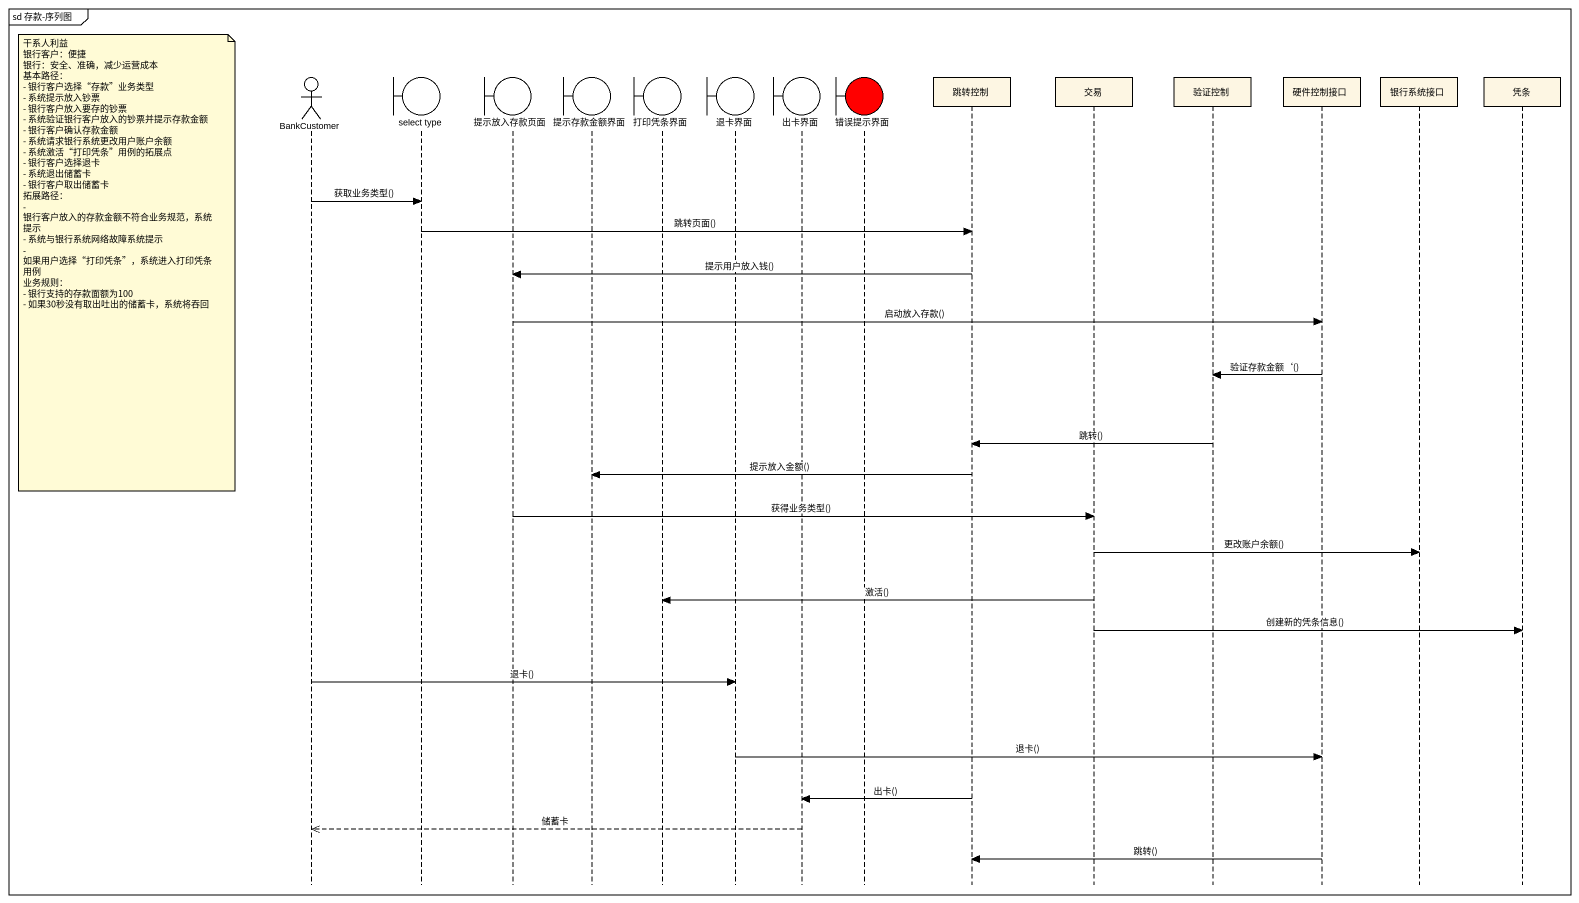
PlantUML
@startuml
mainframe sd 存款-序列图
hide footbox
actor BankCustomer
boundary "select type" as select_type
boundary 提示放入存款页面
boundary 提示存款金额界面
boundary 打印凭条界面
boundary 退卡界面
boundary 出卡界面
boundary 错误提示界面 #FF0000
participant 跳转控制
participant 交易
participant 验证控制
participant 硬件控制接口
participant 银行系统接口
participant 凭条

BankCustomer -> select_type : 获取业务类型()
select_type -> 跳转控制 : 跳转页面()
note left of BankCustomer
  干系人利益
  银行客户：便捷
  银行：安全、准确，减少运营成本
  基本路径：
  - 银行客户选择“存款”业务类型
  - 系统提示放入钞票
  - 银行客户放入要存的钞票
  - 系统验证银行客户放入的钞票并提示存款金额
  - 银行客户确认存款金额
  - 系统请求银行系统更改用户账户余额
  - 系统激活“打印凭条”用例的拓展点
  - 银行客户选择退卡
  - 系统退出储蓄卡
  - 银行客户取出储蓄卡
  拓展路径：
  - 银行客户放入的存款金额不符合业务规范，系统提示
  - 系统与银行系统网络故障系统提示
  - 如果用户选择“打印凭条”，系统进入打印凭条 用例
  业务规则：
  - 银行支持的存款面额为100
  - 如果30秒没有取出吐出的储蓄卡，系统将吞回
end note
跳转控制 -> 提示放入存款页面 : 提示用户放入钱()
提示放入存款页面 -> 硬件控制接口 : 启动放入存款()
硬件控制接口 -> 验证控制 : 验证存款金额‘()
验证控制 -> 跳转控制 : 跳转()
跳转控制 -> 提示存款金额界面 : 提示放入金额()
提示放入存款页面 -> 交易 : 获得业务类型()
交易 -> 银行系统接口 : 更改账户余额()
交易 -> 打印凭条界面 : 激活()
交易 -> 凭条 : 创建新的凭条信息()
BankCustomer -> 退卡界面 : 退卡()
退卡界面 -> 硬件控制接口 : 退卡()
跳转控制 -> 出卡界面 : 出卡()
出卡界面 -->> BankCustomer : 储蓄卡
硬件控制接口 -> 跳转控制 : 跳转()
@enduml
